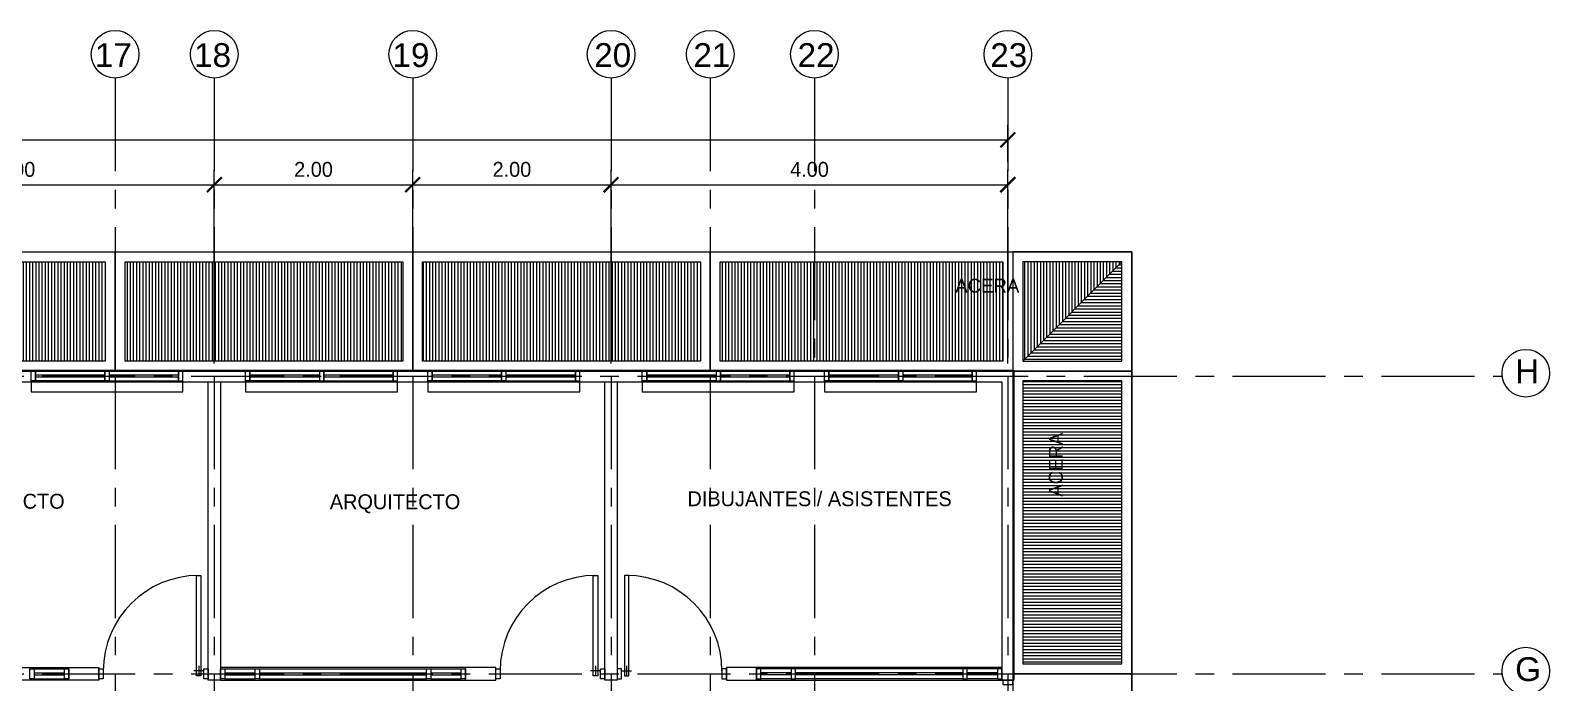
# Model space of a CAD drawing. Header units: millimetres. Extents: x 2 to 234, y 0 to 21.
# Drawn here: x 218.68 to 234, y 14.12 to 20.69 of the extents above; entities that cross this region are included whole.
import ezdxf

# ---------------------------------------------------------------- set-up
doc = ezdxf.new("R2010")
doc.units = ezdxf.units.MM
doc.header["$MEASUREMENT"] = 0
doc.header["$PDMODE"] = 3
doc.linetypes.add('CENTER', pattern=[2, 1.25, -0.25, 0.25, -0.25])
for name, color, linetype in [('A-COTAS', 252, 'Continuous'), ('A-EJES', 252, 'CENTER'), ('A-PLANTAS', 252, 'Continuous'), ('A-TEXTO', 252, 'Continuous')]:
    doc.layers.add(name, color=color, linetype=linetype)
doc.styles.add('EJES-ARQ$0$PL-EJES$0$R2', font='arial.ttf', dxfattribs={"height": 0.3})
doc.styles.add('T2-E75', font='GOTHIC.TTF', dxfattribs={"height": 0.15})
doc.dimstyles.new('E75', dxfattribs={"dimtxt": 0.15, "dimasz": 0.15, "dimexe": 0.15, "dimexo": 0.075, "dimgap": 0.075, "dimtad": 1, "dimzin": 0, "dimdsep": 46, "dimtxsty": 'T2-E75', "dimblk": 'ARCHTICK', "dimcen": 0.15, "dimclrd": 252, "dimclre": 252, "dimclrt": 252, "dimadec": 0, "dimazin": 0, "dimtfac": 1, "dimtofl": 0, "dimtmove": 1, "dimatfit": 3, "dimfxl": 1, "dimtolj": 1, "dimtzin": 0, "dimarcsym": 0})
pattern_1 = [(180, (-3979.054977, -1923.915953), (0, -0.03175), [])]

# ---------------------------------------------------------------- blocks, each defined once
blk = doc.blocks.new('A$C12CA0C20')
at = {"layer": 'A-PLANTAS'}
h = blk.add_hatch(dxfattribs=at)
h.set_pattern_fill('ANSI31', color=256, scale=0.01, angle=45)
h.set_pattern_definition([(90, (-3979.054977, -1923.915953), (-0.03175, 0), [])])
h.paths.add_polyline_path([(22.35, 14.4), (22.35, 13.4), (25.15, 13.4), (25.15, 14.4)])
h.paths.add_polyline_path([(25.35, 14.4), (25.35, 13.4), (28.15, 13.4), (28.15, 14.4)])
h.paths.add_polyline_path([(28.35, 14.4), (28.35, 13.4), (31.15, 13.4), (31.15, 14.4)])
h.paths.add_polyline_path([(34.15, 13.4), (34.15, 14.4), (31.35, 14.4), (31.35, 13.4)])
h.paths.add_polyline_path([(37.15, 13.4), (37.15, 14.4), (34.35, 14.4), (34.35, 13.4)])
h.paths.add_polyline_path([(40.15, 13.4), (40.15, 14.4), (37.35, 14.4), (37.35, 13.4)])
h.paths.add_polyline_path([(43.2, 13.4), (43.2, 14.4), (40.35, 14.4), (40.35, 13.4)])
h.paths.add_polyline_path([(44.4, 14.4), (43.4, 14.4), (43.4, 13.4)])
h = blk.add_hatch(dxfattribs=at)
h.set_pattern_fill('ANSI31', color=256, scale=0.01, angle=135)
h.set_pattern_definition(pattern_1)
h.paths.add_polyline_path([(44.4, 14.4), (43.4, 13.4), (44.4, 13.4)])
h = blk.add_hatch(dxfattribs=at)
h.set_pattern_fill('ANSI31', color=256, scale=0.01, angle=135)
h.set_pattern_definition(pattern_1)
h.paths.add_polyline_path([(43.4, 10.35), (44.4, 10.35), (44.4, 13.2), (43.4, 13.2)])
for points in [[(0, 0), (0, 14.5), (44.5, 14.5), (44.5, 0), (0, 0)], [(43.4, 13.4), (44.4, 14.4)]]:
    blk.add_lwpolyline(points, dxfattribs=at)
for points in [[(31.25, 14.5), (34.25, 14.5), (34.25, 13.3), (31.25, 13.3)], [(31.35, 14.4), (34.15, 14.4), (34.15, 13.4), (31.35, 13.4)], [(34.25, 14.5), (37.25, 14.5), (37.25, 13.3), (34.25, 13.3)], [(34.35, 14.4), (37.15, 14.4), (37.15, 13.4), (34.35, 13.4)], [(37.25, 14.5), (40.25, 14.5), (40.25, 13.3), (37.25, 13.3)], [(37.35, 14.4), (40.15, 14.4), (40.15, 13.4), (37.35, 13.4)], [(40.25, 14.5), (43.3, 14.5), (43.3, 13.3), (40.25, 13.3)], [(40.35, 14.4), (43.2, 14.4), (43.2, 13.4), (40.35, 13.4)], [(43.3, 13.3), (44.5, 13.3), (44.5, 14.5), (43.3, 14.5)], [(43.4, 13.4), (44.4, 13.4), (44.4, 14.4), (43.4, 14.4)], [(1.2, 1.2), (1.2, 13.3), (43.3, 13.3), (43.3, 1.2)], [(43.3, 10.25), (44.5, 10.25), (44.5, 13.3), (43.3, 13.3)], [(43.4, 10.35), (44.4, 10.35), (44.4, 13.2), (43.4, 13.2)], [(43.3, 7.25), (44.5, 7.25), (44.5, 10.25), (43.3, 10.25)]]:
    blk.add_lwpolyline(points, close=True, dxfattribs=at)
blk = doc.blocks.new('_ArchTick')
at = {"color": 0, "linetype": 'ByBlock', "const_width": 0.15}
blk.add_lwpolyline([(-0.5, -0.5), (0.5, 0.5)], dxfattribs=at)
blk = doc.blocks.new('*D73')
at = {"layer": 'A-COTAS', "color": 252, "lineweight": -2, "transparency": 16777216}
for p, q in [((220.537, 17.331), (220.537, 19.283)), ((222.537, 17.331), (222.537, 19.283)), ((220.537, 19.133), (222.537, 19.133))]:
    blk.add_line(p, q, dxfattribs=at)
at = {"layer": 'Defpoints', "color": 0, "transparency": 16777216}
for p in [(222.537, 19.133), (220.537, 17.256), (222.537, 17.256)]:
    blk.add_point(p, dxfattribs=at)
at = {"layer": 'A-COTAS', "color": 252, "lineweight": -2, "transparency": 16777216, "xscale": 0.15, "yscale": 0.15, "zscale": 0.15, "rotation": 180}
blk.add_blockref('_ArchTick', (220.537, 19.133), dxfattribs=at)
at = {"layer": 'A-COTAS', "color": 252, "lineweight": -2, "transparency": 16777216, "xscale": 0.15, "yscale": 0.15, "zscale": 0.15}
blk.add_blockref('_ArchTick', (222.537, 19.133), dxfattribs=at)
at = {"layer": 'A-COTAS', "color": 252, "transparency": 16777216, "insert": (221.537, 19.286), "char_height": 0.15, "attachment_point": 5, "style": 'T2-E75'}
blk.add_mtext('\\A1;2.00', dxfattribs=at)
blk = doc.blocks.new('*D75')
at = {"layer": 'A-COTAS', "color": 252, "lineweight": -2, "transparency": 16777216}
for p, q in [((216.537, 17.331), (216.537, 19.283)), ((220.537, 17.331), (220.537, 19.283)), ((216.537, 19.133), (220.537, 19.133))]:
    blk.add_line(p, q, dxfattribs=at)
at = {"layer": 'Defpoints', "color": 0, "transparency": 16777216}
for p in [(220.537, 19.133), (216.537, 17.256), (220.537, 17.256)]:
    blk.add_point(p, dxfattribs=at)
at = {"layer": 'A-COTAS', "color": 252, "lineweight": -2, "transparency": 16777216, "xscale": 0.15, "yscale": 0.15, "zscale": 0.15, "rotation": 180}
blk.add_blockref('_ArchTick', (216.537, 19.133), dxfattribs=at)
at = {"layer": 'A-COTAS', "color": 252, "lineweight": -2, "transparency": 16777216, "xscale": 0.15, "yscale": 0.15, "zscale": 0.15}
blk.add_blockref('_ArchTick', (220.537, 19.133), dxfattribs=at)
at = {"layer": 'A-COTAS', "color": 252, "transparency": 16777216, "insert": (218.537, 19.286), "char_height": 0.15, "attachment_point": 5, "style": 'T2-E75'}
blk.add_mtext('\\A1;4.00', dxfattribs=at)
blk = doc.blocks.new('*D76')
at = {"layer": 'A-COTAS', "color": 252, "lineweight": -2, "transparency": 16777216}
for p, q in [((222.537, 17.331), (222.537, 19.283)), ((224.537, 17.331), (224.537, 19.283)), ((222.537, 19.133), (224.537, 19.133))]:
    blk.add_line(p, q, dxfattribs=at)
at = {"layer": 'Defpoints', "color": 0, "transparency": 16777216}
for p in [(224.537, 19.133), (222.537, 17.256), (224.537, 17.256)]:
    blk.add_point(p, dxfattribs=at)
at = {"layer": 'A-COTAS', "color": 252, "lineweight": -2, "transparency": 16777216, "xscale": 0.15, "yscale": 0.15, "zscale": 0.15, "rotation": 180}
blk.add_blockref('_ArchTick', (222.537, 19.133), dxfattribs=at)
at = {"layer": 'A-COTAS', "color": 252, "lineweight": -2, "transparency": 16777216, "xscale": 0.15, "yscale": 0.15, "zscale": 0.15}
blk.add_blockref('_ArchTick', (224.537, 19.133), dxfattribs=at)
at = {"layer": 'A-COTAS', "color": 252, "transparency": 16777216, "insert": (223.537, 19.286), "char_height": 0.15, "attachment_point": 5, "style": 'T2-E75'}
blk.add_mtext('\\A1;2.00', dxfattribs=at)
blk = doc.blocks.new('*D77')
at = {"layer": 'A-COTAS', "color": 252, "lineweight": -2, "transparency": 16777216}
for p, q in [((224.537, 17.331), (224.537, 19.283)), ((228.537, 17.331), (228.537, 19.283)), ((224.537, 19.133), (228.537, 19.133))]:
    blk.add_line(p, q, dxfattribs=at)
at = {"layer": 'Defpoints', "color": 0, "transparency": 16777216}
for p in [(228.537, 19.133), (224.537, 17.256), (228.537, 17.256)]:
    blk.add_point(p, dxfattribs=at)
at = {"layer": 'A-COTAS', "color": 252, "lineweight": -2, "transparency": 16777216, "xscale": 0.15, "yscale": 0.15, "zscale": 0.15, "rotation": 180}
blk.add_blockref('_ArchTick', (224.537, 19.133), dxfattribs=at)
at = {"layer": 'A-COTAS', "color": 252, "lineweight": -2, "transparency": 16777216, "xscale": 0.15, "yscale": 0.15, "zscale": 0.15}
blk.add_blockref('_ArchTick', (228.537, 19.133), dxfattribs=at)
at = {"layer": 'A-COTAS', "color": 252, "transparency": 16777216, "insert": (226.537, 19.286), "char_height": 0.15, "attachment_point": 5, "style": 'T2-E75'}
blk.add_mtext('\\A1;4.00', dxfattribs=at)
blk = doc.blocks.new('*D87')
at = {"layer": 'A-COTAS', "color": 252, "lineweight": -2, "transparency": 16777216}
for p, q in [((186.537, 19.358), (186.537, 19.734)), ((228.537, 19.358), (228.537, 19.734)), ((186.537, 19.584), (228.537, 19.584))]:
    blk.add_line(p, q, dxfattribs=at)
at = {"layer": 'Defpoints', "color": 0, "transparency": 16777216}
for p in [(228.537, 19.584), (186.537, 19.283), (228.537, 19.283)]:
    blk.add_point(p, dxfattribs=at)
at = {"layer": 'A-COTAS', "color": 252, "lineweight": -2, "transparency": 16777216, "xscale": 0.15, "yscale": 0.15, "zscale": 0.15, "rotation": 180}
blk.add_blockref('_ArchTick', (186.537, 19.584), dxfattribs=at)
at = {"layer": 'A-COTAS', "color": 252, "lineweight": -2, "transparency": 16777216, "xscale": 0.15, "yscale": 0.15, "zscale": 0.15}
blk.add_blockref('_ArchTick', (228.537, 19.584), dxfattribs=at)
at = {"layer": 'A-COTAS', "color": 252, "transparency": 16777216, "insert": (207.537, 19.738), "char_height": 0.15, "attachment_point": 5, "style": 'T2-E75'}
blk.add_mtext('\\A1;42.00', dxfattribs=at)

msp = doc.modelspace()

# ---------------------------------------------------------------- linework, layer by layer
at = {"layer": 'A-EJES', "ltscale": 0.75}
for p, q in [((219.537, 20.206), (219.537, 2.206)), ((220.537, 20.206), (220.537, 2.206)), ((222.537, 20.206), (222.537, 2.206)), ((224.537, 20.206), (224.537, 2.206)), ((225.537, 20.206), (225.537, 2.206)), ((226.587, 20.206), (226.587, 2.206)), ((228.537, 20.206), (228.537, 2.206)), ((182.803, 17.206), (233.519, 17.206)), ((182.803, 14.206), (233.519, 14.206))]:
    msp.add_line(p, q, dxfattribs=at)
at = {"layer": 'A-EJES', "linetype": 'Continuous', "ltscale": 0.75}
for centre in [(219.537, 20.446), (220.537, 20.446), (220.537, 20.446), (222.537, 20.446), (222.537, 20.446), (224.537, 20.446), (225.537, 20.446), (226.587, 20.446), (228.537, 20.446), (233.759, 17.234), (233.759, 14.234)]:
    msp.add_circle(centre, 0.24, dxfattribs=at)
at = {"layer": 'A-PLANTAS'}
for p, q in [((219.433, 17.216), (218.733, 17.216)), ((219.433, 17.196), (218.733, 17.196)), ((220.177, 17.216), (219.477, 17.216)), ((220.177, 17.196), (219.477, 17.196)), ((221.596, 17.216), (220.896, 17.216)), ((221.596, 17.196), (220.896, 17.196)), ((222.34, 17.216), (221.64, 17.216)), ((222.34, 17.196), (221.64, 17.196)), ((223.433, 17.216), (222.733, 17.216)), ((223.433, 17.196), (222.733, 17.196)), ((224.177, 17.216), (223.477, 17.216)), ((224.177, 17.196), (223.477, 17.196)), ((225.596, 17.216), (224.896, 17.216)), ((225.596, 17.196), (224.896, 17.196)), ((226.34, 17.216), (225.64, 17.216)), ((226.34, 17.196), (225.64, 17.196)), ((227.433, 17.216), (226.733, 17.216)), ((227.433, 17.196), (226.733, 17.196)), ((228.177, 17.216), (227.477, 17.216)), ((228.177, 17.196), (227.477, 17.196))]:
    msp.add_line(p, q, dxfattribs=at)
at = {"layer": 'A-PLANTAS', "linetype": 'Continuous'}
for p, q in [((220.38, 14.286), (220.38, 14.186)), ((224.38, 14.286), (224.38, 14.186)), ((224.693, 14.286), (224.693, 14.186)), ((220.43, 14.236), (220.33, 14.236)), ((224.43, 14.236), (224.33, 14.236)), ((224.643, 14.236), (224.743, 14.236))]:
    msp.add_line(p, q, dxfattribs=at)
at = {"layer": 'A-PLANTAS'}
for points in [[(213.174, 17.266), (228.597, 17.266), (228.597, 14.144)], [(218.689, 17.146), (218.689, 17.266)], [(220.221, 17.146), (220.221, 17.266)], [(220.852, 17.146), (220.852, 17.266)], [(222.384, 17.146), (222.384, 17.266)], [(222.689, 17.146), (222.689, 17.266)], [(224.221, 17.146), (224.221, 17.266)], [(224.852, 17.146), (224.852, 17.266)], [(226.384, 17.146), (226.384, 17.266)], [(226.689, 17.146), (226.689, 17.266)], [(228.221, 17.146), (228.221, 17.266)], [(213.174, 17.146), (228.477, 17.146), (228.477, 14.144)], [(218.689, 17.146), (218.689, 17.046), (220.221, 17.046), (220.221, 17.146)], [(220.599, 17.146), (220.599, 14.144), (220.474, 14.144), (220.474, 17.146)], [(220.852, 17.146), (220.852, 17.046), (222.384, 17.046), (222.384, 17.146)], [(222.689, 17.146), (222.689, 17.046), (224.221, 17.046), (224.221, 17.146)], [(224.599, 17.146), (224.599, 14.144), (224.474, 14.144), (224.474, 17.146)], [(224.852, 17.146), (224.852, 17.046), (226.384, 17.046), (226.384, 17.146)], [(226.689, 17.146), (226.689, 17.046), (228.221, 17.046), (228.221, 17.146)], [(218.72, 14.256), (219.025, 14.256)], [(219.069, 14.144), (219.069, 14.269)], [(220.643, 14.256), (220.948, 14.256)], [(220.992, 14.256), (222.676, 14.256)], [(222.72, 14.256), (223.025, 14.256)], [(223.069, 14.144), (223.069, 14.269)], [(228.477, 14.269), (225.699, 14.269), (225.699, 14.144), (228.477, 14.144)], [(226.004, 14.144), (226.004, 14.269)], [(226.353, 14.256), (226.048, 14.256)], [(226.353, 14.256), (226.341, 14.256)], [(228.084, 14.256), (226.397, 14.256)], [(228.433, 14.256), (228.128, 14.256)], [(218.72, 14.216), (219.025, 14.216)], [(218.72, 14.196), (219.025, 14.196)], [(218.72, 14.156), (219.025, 14.156)], [(220.643, 14.216), (220.948, 14.216)], [(220.643, 14.196), (220.948, 14.196)], [(220.643, 14.156), (220.948, 14.156)], [(220.992, 14.216), (222.676, 14.216)], [(220.992, 14.196), (222.676, 14.196)], [(220.992, 14.156), (222.676, 14.156)], [(222.72, 14.216), (223.025, 14.216)], [(222.72, 14.196), (223.025, 14.196)], [(222.72, 14.156), (223.025, 14.156)], [(226.353, 14.216), (226.048, 14.216)], [(226.353, 14.196), (226.048, 14.196)], [(226.353, 14.156), (226.048, 14.156)], [(228.084, 14.216), (226.397, 14.216)], [(228.084, 14.196), (226.397, 14.196)], [(228.084, 14.156), (226.397, 14.156)], [(228.433, 14.216), (228.128, 14.216)], [(228.433, 14.196), (228.128, 14.196)], [(228.433, 14.156), (228.128, 14.156)], [(228.477, 14.144), (228.597, 14.144)]]:
    msp.add_lwpolyline(points, dxfattribs=at)
for points in [[(218.733, 17.156), (218.689, 17.156), (218.689, 17.256), (218.733, 17.256)], [(218.733, 17.156), (218.733, 17.256), (219.433, 17.256), (219.433, 17.156)], [(219.477, 17.156), (219.433, 17.156), (219.433, 17.256), (219.477, 17.256)], [(220.177, 17.156), (220.177, 17.256), (219.477, 17.256), (219.477, 17.156)], [(220.177, 17.156), (220.221, 17.156), (220.221, 17.256), (220.177, 17.256)], [(220.896, 17.156), (220.852, 17.156), (220.852, 17.256), (220.896, 17.256)], [(220.896, 17.156), (220.896, 17.256), (221.596, 17.256), (221.596, 17.156)], [(221.596, 17.156), (221.64, 17.156), (221.64, 17.256), (221.596, 17.256)], [(222.34, 17.156), (222.34, 17.256), (221.64, 17.256), (221.64, 17.156)], [(222.34, 17.156), (222.384, 17.156), (222.384, 17.256), (222.34, 17.256)], [(222.733, 17.156), (222.689, 17.156), (222.689, 17.256), (222.733, 17.256)], [(222.733, 17.156), (222.733, 17.256), (223.433, 17.256), (223.433, 17.156)], [(223.477, 17.156), (223.433, 17.156), (223.433, 17.256), (223.477, 17.256)], [(224.177, 17.156), (224.177, 17.256), (223.477, 17.256), (223.477, 17.156)], [(224.177, 17.156), (224.221, 17.156), (224.221, 17.256), (224.177, 17.256)], [(224.896, 17.156), (224.852, 17.156), (224.852, 17.256), (224.896, 17.256)], [(224.896, 17.156), (224.896, 17.256), (225.596, 17.256), (225.596, 17.156)], [(225.596, 17.156), (225.64, 17.156), (225.64, 17.256), (225.596, 17.256)], [(226.34, 17.156), (226.34, 17.256), (225.64, 17.256), (225.64, 17.156)], [(226.34, 17.156), (226.384, 17.156), (226.384, 17.256), (226.34, 17.256)], [(226.733, 17.156), (226.689, 17.156), (226.689, 17.256), (226.733, 17.256)], [(226.733, 17.156), (226.733, 17.256), (227.433, 17.256), (227.433, 17.156)], [(227.477, 17.156), (227.433, 17.156), (227.433, 17.256), (227.477, 17.256)], [(228.177, 17.156), (228.177, 17.256), (227.477, 17.256), (227.477, 17.156)], [(228.177, 17.156), (228.221, 17.156), (228.221, 17.256), (228.177, 17.256)], [(216.599, 14.269), (219.374, 14.269), (219.374, 14.144), (216.599, 14.144)], [(220.599, 14.144), (223.374, 14.144), (223.374, 14.269), (220.599, 14.269)], [(228.487, 14.144), (228.487, 14.1), (228.587, 14.1), (228.587, 14.144)]]:
    msp.add_lwpolyline(points, close=True, dxfattribs=at)
at = {"layer": 'A-PLANTAS', "linetype": 'Continuous'}
for points in [[(220.402, 15.198), (220.402, 14.186), (220.358, 14.186), (220.358, 15.198)], [(224.402, 15.198), (224.402, 14.186), (224.358, 14.186), (224.358, 15.198)], [(224.671, 15.198), (224.671, 14.186), (224.715, 14.186), (224.715, 15.198)], [(218.72, 14.156), (218.676, 14.156), (218.676, 14.256), (218.72, 14.256)], [(219.069, 14.156), (219.025, 14.156), (219.025, 14.256), (219.069, 14.256)], [(219.418, 14.156), (219.374, 14.156), (219.374, 14.256), (219.418, 14.256)], [(220.474, 14.156), (220.43, 14.156), (220.43, 14.256), (220.474, 14.256)], [(220.643, 14.156), (220.599, 14.156), (220.599, 14.256), (220.643, 14.256)], [(220.992, 14.156), (220.948, 14.156), (220.948, 14.256), (220.992, 14.256)], [(222.72, 14.156), (222.676, 14.156), (222.676, 14.256), (222.72, 14.256)], [(223.069, 14.156), (223.025, 14.156), (223.025, 14.256), (223.069, 14.256)], [(223.418, 14.156), (223.374, 14.156), (223.374, 14.256), (223.418, 14.256)], [(224.474, 14.156), (224.43, 14.156), (224.43, 14.256), (224.474, 14.256)], [(224.599, 14.156), (224.643, 14.156), (224.643, 14.256), (224.599, 14.256)], [(225.655, 14.156), (225.699, 14.156), (225.699, 14.256), (225.655, 14.256)], [(226.004, 14.156), (226.048, 14.156), (226.048, 14.256), (226.004, 14.256)], [(226.353, 14.156), (226.397, 14.156), (226.397, 14.256), (226.353, 14.256)], [(228.084, 14.156), (228.128, 14.156), (228.128, 14.256), (228.084, 14.256)], [(228.433, 14.156), (228.477, 14.156), (228.477, 14.256), (228.433, 14.256)]]:
    msp.add_lwpolyline(points, close=True, dxfattribs=at)
for centre, start, end in [((220.38, 14.236), 90, 180), ((224.38, 14.236), 90, 180), ((224.693, 14.236), 0, 90)]:
    msp.add_arc(centre, 0.962, start, end, dxfattribs=at)

# ---------------------------------------------------------------- block references
at = {"layer": 'A-PLANTAS'}
msp.add_blockref('A$C12CA0C20', (185.287, 3.956), dxfattribs=at)

# ---------------------------------------------------------------- texts
at = {"layer": 'A-EJES', "linetype": 'Continuous', "ltscale": 0.75, "style": 'EJES-ARQ$0$PL-EJES$0$R2'}
for s, p in [('17', (219.333, 20.318)), ('18', (220.333, 20.318)), ('19', (222.333, 20.318)), ('20', (224.367, 20.318)), ('21', (225.367, 20.318)), ('22', (226.417, 20.318)), ('23', (228.36, 20.318)), ('H', (233.651, 17.134)), ('G', (233.651, 14.134))]:
    msp.add_text(s, height=0.24, dxfattribs=at).set_placement(p)
at = {"layer": 'A-TEXTO', "attachment_point": 2, "style": 'T2-E75'}
for s, width, insert, char_height in [('ACERA', 4.1391, (228.33, 18.186), 0.14), ('ARQUITECTO', 4.1391, (218.371, 16.02), 0.15), ('ARQUITECTO', 4.1391, (222.359, 16.015), 0.15), ('DIBUJANTES / ASISTENTES', 3.12311, (226.639, 16.045), 0.15)]:
    msp.add_mtext_dynamic_manual_height_columns(s, width=width, gutter_width=0.75, heights=[0], dxfattribs=dict(at, insert=insert, char_height=char_height))
at = {"layer": 'A-TEXTO', "insert": (228.951, 16.313), "char_height": 0.14, "attachment_point": 2, "rotation": 90, "style": 'T2-E75'}
msp.add_mtext_dynamic_manual_height_columns('ACERA', width=4.1391, gutter_width=0.75, heights=[0], dxfattribs=at)

# ---------------------------------------------------------------- dimensions: what is measured, and where the dimension line sits
at = {"layer": 'A-COTAS'}
dim = msp.add_linear_dim(base=(228.537, 19.584), p1=(186.537, 19.283), p2=(228.537, 19.283), dimstyle='E75', dxfattribs=at)
dim.commit()
dim.dimension.update_dxf_attribs({"geometry": '*D87', "text_midpoint": (207.537, 19.738)})
for base, p1, p2, picture, middle in [((220.537, 19.133), (216.537, 17.256), (220.537, 17.256), '*D75', (218.537, 19.286)), ((222.537, 19.133), (220.537, 17.256), (222.537, 17.256), '*D73', (221.537, 19.286)), ((224.537, 19.133), (222.537, 17.256), (224.537, 17.256), '*D76', (223.537, 19.286)), ((228.537, 19.133), (224.537, 17.256), (228.537, 17.256), '*D77', (226.537, 19.286))]:
    dim = msp.add_linear_dim(base=base, p1=p1, p2=p2, dimstyle='E75', override={"dimtmove": 1}, dxfattribs=at)
    dim.commit()
    dim.dimension.update_dxf_attribs({"geometry": picture, "text_midpoint": middle})

doc.saveas('drawing.dxf')
